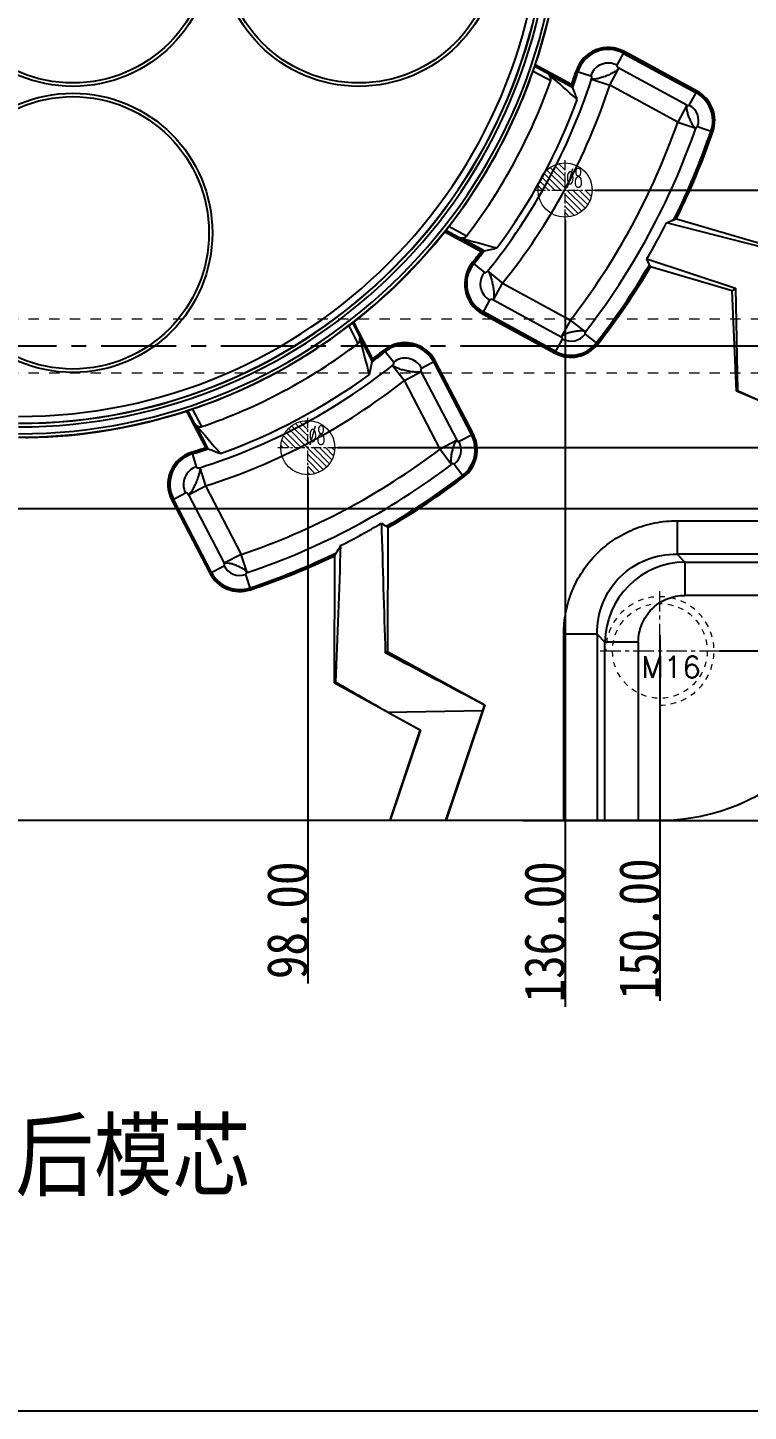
# Model space of a CAD drawing. Header units: millimetres. Extents: x 2667 to 4588, y -8940 to -2822.
# Drawn here: x 3416.2 to 3522.6, y -5949.6 to -5745.4 of the extents above; entities that cross this region are included whole.
import ezdxf

# ---------------------------------------------------------------- set-up
doc = ezdxf.new("R2010")
doc.units = ezdxf.units.MM
doc.header["$LTSCALE"] = 16.335
doc.header["$PDMODE"] = 3
doc.header["$PDSIZE"] = 8
doc.linetypes.add('CENTER', pattern=[0.6, 0.375, -0.075, 0.075, -0.075])
doc.linetypes.add('HIDDEN', pattern=[0.2, 0.1, -0.1])
doc.layers.get('0').update_dxf_attribs({"linetype": 'CONTINUOUS'})
doc.layers.get('Defpoints').update_dxf_attribs({"linetype": 'CONTINUOUS'})
for name, color, linetype, lineweight in [('cool', 153, 'HIDDEN', 9), ('dim', 82, 'CONTINUOUS', 9), ('epin', 13, 'CONTINUOUS', 9), ('screw', 33, 'CONTINUOUS', 13)]:
    doc.layers.add(name, color=color, linetype=linetype, lineweight=lineweight)
doc.styles.get("Standard").update_dxf_attribs({"font": 'txt', "width": 0.85})
doc.styles.add('TXT', font='txt.shx', dxfattribs={"bigfont": 'gbcbig.shx'})
doc.styles.add('TXT05', font='txt.shx', dxfattribs={"width": 0.5, "bigfont": 'gbcbig.shx'})
doc.dimstyles.new('mold', dxfattribs={"dimtxt": 10, "dimasz": 5, "dimexe": 0, "dimexo": 0, "dimgap": 0, "dimtad": 1, "dimzin": 1, "dimdsep": 46, "dimtxsty": 'Standard', "dimcen": 0, "dimclrd": 4, "dimclre": 4, "dimclrt": 6, "dimazin": 0, "dimtfac": 1, "dimtofl": 0, "dimtmove": 0, "dimatfit": 3, "dimfxl": 0, "dimarcsym": 0})

# ---------------------------------------------------------------- blocks, each defined once
blk = doc.blocks.new('screw_m16_g')
at = {"layer": 'screw', "color": 1, "linetype": 'CENTER', "ltscale": 0.497582}
for p, q in [((0, -8.8), (0, 8.8)), ((-8.8, 0), (8.8, 0))]:
    blk.add_line(p, q, dxfattribs=at)
at = {"layer": 'screw', "color": 33, "linetype": 'HIDDEN', "ltscale": 0.497582}
blk.add_circle((0, 0), 7, dxfattribs=at)
at = {"layer": 'screw', "color": 92, "linetype": 'HIDDEN', "ltscale": 0.497582}
blk.add_arc((0, 0), 8, 270, 180, dxfattribs=at)
at = {"layer": 'screw', "color": 6, "style": 'TXT'}
blk.add_text('M16', height=3.2, dxfattribs=at).set_placement((-2.72, -4))
blk = doc.blocks.new('02')
at = {"color": 1, "linetype": 'CENTER', "ltscale": 1.803734}
blk.add_line((2807.47, 2890.51), (3167.47, 2890.51), dxfattribs=at)
at = {"layer": 'cool', "ltscale": 0.932966}
for p, q in [((2818.68, 2894.51), (3156.26, 2894.51)), ((2818.68, 2886.51), (3156.26, 2886.51))]:
    blk.add_line(p, q, dxfattribs=at)
blk = doc.blocks.new('epin_ejp_8')
at = {"layer": 'epin'}
h = blk.add_hatch(dxfattribs=at)
h.set_pattern_fill('_ANSI31', color=123, scale=0.2, angle=90, style=0)
h.set_pattern_definition([(135, (790.4722, -3.5744), (-0.4490128, -0.4490128), [])])
h.paths.add_polyline_path([(0, 4, 0.414214), (-4, 0), (0, 0)])
h.paths.add_polyline_path([(4, 0), (0, 0), (0, -4, 0.414214)])
at = {"layer": 'epin', "color": 1, "linetype": 'CENTER', "ltscale": 0.248791}
for p, q in [((0, -4.4), (0, 4.4)), ((-4.4, 0), (4.4, 0))]:
    blk.add_line(p, q, dxfattribs=at)
at = {"layer": 'epin'}
blk.add_circle((0, 0), 4, dxfattribs=at)
at = {"layer": 'epin', "color": 6, "style": 'TXT05', "width": 0.5}
blk.add_text('%%c8', height=2.8, dxfattribs=at).set_placement((0.16, 0.4))
blk = doc.blocks.new('03')
at = {"layer": 'epin'}
for p in [(136, 1146.56), (98, 1108.56)]:
    blk.add_blockref('epin_ejp_8', p, dxfattribs=at)
blk = doc.blocks.new('*D413')
at = {"color": 4, "linetype": 'Continuous', "lineweight": -2}
for p, q in [((3495.37, -5572.4), (3581.4, -5572.4)), ((3581.4, -5577.4), (3581.4, -5857.4)), ((3489.33, -5862.4), (3581.4, -5862.4))]:
    blk.add_line(p, q, dxfattribs=at)
at = {"color": 4}
for points in [[(3580.57, -5577.4), (3582.24, -5577.4), (3581.4, -5572.4)], [(3580.57, -5857.4), (3582.24, -5857.4), (3581.4, -5862.4)]]:
    blk.add_solid(points, dxfattribs=at)
at = {"layer": 'Defpoints', "color": 0}
for p in [(3495.37, -5572.4), (3489.33, -5862.4), (3581.4, -5862.4)]:
    blk.add_point(p, dxfattribs=at)
at = {"color": 6, "insert": (3576.4, -5675.22), "char_height": 10, "attachment_point": 5, "rotation": 90}
blk.add_mtext('290.00', dxfattribs=at)
blk = doc.blocks.new('*D423')
at = {"layer": 'Defpoints', "color": 0}
for p in [(3359.56, -5717.4), (3499.96, -5769.4), (3547.85, -5769.4)]:
    blk.add_point(p, dxfattribs=at)
at = {"layer": 'dim', "color": 4, "lineweight": -2}
blk.add_line((3499.96, -5769.4), (3566.55, -5769.4), dxfattribs=at)
at = {"layer": 'dim', "color": 6, "insert": (3557.2, -5766.4), "char_height": 6, "attachment_point": 5}
blk.add_mtext('52.00', dxfattribs=at)
blk = doc.blocks.new('*D424')
at = {"layer": 'Defpoints', "color": 0}
for p in [(3359.56, -5717.4), (3481.71, -5792.4), (3547.85, -5792.4)]:
    blk.add_point(p, dxfattribs=at)
at = {"layer": 'dim', "color": 4, "lineweight": -2}
blk.add_line((3481.71, -5792.4), (3566.55, -5792.4), dxfattribs=at)
at = {"layer": 'dim', "color": 6, "insert": (3557.2, -5789.4), "char_height": 6, "attachment_point": 5}
blk.add_mtext('75.00', dxfattribs=at)
blk = doc.blocks.new('*D425')
at = {"layer": 'Defpoints', "color": 0}
for p in [(3359.56, -5717.4), (3461.96, -5807.4), (3547.85, -5807.4)]:
    blk.add_point(p, dxfattribs=at)
at = {"layer": 'dim', "color": 4, "lineweight": -2}
blk.add_line((3461.96, -5807.4), (3565.7, -5807.4), dxfattribs=at)
at = {"layer": 'dim', "color": 6, "insert": (3556.77, -5804.4), "char_height": 6, "attachment_point": 5}
blk.add_mtext('90.00', dxfattribs=at)
blk = doc.blocks.new('*D426')
at = {"layer": 'Defpoints', "color": 0}
for p in [(3359.56, -5717.4), (3391.96, -5816.4), (3547.85, -5816.4)]:
    blk.add_point(p, dxfattribs=at)
at = {"layer": 'dim', "color": 4, "lineweight": -2}
blk.add_line((3391.96, -5816.4), (3566.55, -5816.4), dxfattribs=at)
at = {"layer": 'dim', "color": 6, "insert": (3557.2, -5813.4), "char_height": 6, "attachment_point": 5}
blk.add_mtext('99.00', dxfattribs=at)
blk = doc.blocks.new('*D427')
at = {"layer": 'Defpoints', "color": 0}
for p in [(3359.56, -5717.4), (3518.36, -5837.4), (3547.85, -5837.4)]:
    blk.add_point(p, dxfattribs=at)
at = {"layer": 'dim', "color": 4, "lineweight": -2}
blk.add_line((3518.36, -5837.4), (3569.1, -5837.4), dxfattribs=at)
at = {"layer": 'dim', "color": 6, "insert": (3558.47, -5834.4), "char_height": 6, "attachment_point": 5}
blk.add_mtext('120.00', dxfattribs=at)
blk = doc.blocks.new('*D428')
at = {"layer": 'Defpoints', "color": 0}
for p in [(3359.56, -5717.4), (3509.56, -5835.09), (3509.56, -5867.8)]:
    blk.add_point(p, dxfattribs=at)
at = {"layer": 'dim', "color": 4, "lineweight": -2}
blk.add_line((3509.56, -5835.09), (3509.56, -5889.05), dxfattribs=at)
at = {"layer": 'dim', "color": 6, "insert": (3506.56, -5878.42), "char_height": 6, "attachment_point": 5, "rotation": 90}
blk.add_mtext('150.00', dxfattribs=at)
blk = doc.blocks.new('*D431')
at = {"layer": 'Defpoints', "color": 0}
for p in [(3359.56, -5717.4), (3457.56, -5811.8), (3457.56, -5867.8)]:
    blk.add_point(p, dxfattribs=at)
at = {"layer": 'dim', "color": 4, "lineweight": -2}
blk.add_line((3457.56, -5811.8), (3457.56, -5886.5), dxfattribs=at)
at = {"layer": 'dim', "color": 6, "insert": (3454.56, -5877.15), "char_height": 6, "attachment_point": 5, "rotation": 90}
blk.add_mtext('98.00', dxfattribs=at)
blk = doc.blocks.new('*D432')
at = {"layer": 'Defpoints', "color": 0}
for p in [(3359.56, -5717.4), (3495.56, -5773.8), (3495.56, -5867.8)]:
    blk.add_point(p, dxfattribs=at)
at = {"layer": 'dim', "color": 4, "lineweight": -2}
blk.add_line((3495.56, -5773.8), (3495.56, -5889.9), dxfattribs=at)
at = {"layer": 'dim', "color": 6, "insert": (3492.56, -5878.85), "char_height": 6, "attachment_point": 5, "rotation": 90}
blk.add_mtext('136.00', dxfattribs=at)

msp = doc.modelspace()

# ---------------------------------------------------------------- linework, layer by layer
at = {"color": 7, "linetype": 'Continuous'}
for p, q in [((3503.242, -5750.985), (3504.334, -5748.973)), ((3504.195, -5749.228), (3514.907, -5755.044)), ((3504.226, -5749.173), (3514.937, -5754.988)), ((3515.046, -5754.788), (3504.334, -5748.973)), ((3491.088, -5751.143), (3496.649, -5754.162)), ((3496.522, -5753.834), (3491.169, -5750.928)), ((3490.843, -5751.835), (3493.441, -5753.246)), ((3493.197, -5752.36), (3496.684, -5754.253)), ((3497.187, -5751.841), (3499.368, -5752.54)), ((3499.487, -5753.04), (3502.167, -5753.914)), ((3502.167, -5753.914), (3503.513, -5751.436)), ((3513.545, -5756.883), (3503.513, -5751.436)), ((3496.649, -5754.162), (3496.522, -5753.834)), ((3496.649, -5754.162), (3496.684, -5754.253)), ((3512.2, -5759.361), (3502.167, -5753.914)), ((3513.913, -5756.874), (3515.046, -5754.788)), ((3513.545, -5756.883), (3512.2, -5759.361)), ((3512.2, -5759.361), (3514.862, -5760.287)), ((3515.143, -5760.038), (3517.387, -5760.812)), ((3511.714, -5773.749), (3512.016, -5773.652)), ((3512.016, -5773.652), (3527.857, -5778.302)), ((3477.822, -5775.542), (3483.173, -5778.447)), ((3483.517, -5778.375), (3477.958, -5775.357)), ((3481.002, -5776.184), (3478.404, -5774.774)), ((3527.493, -5778.587), (3510.532, -5774.245)), ((3483.613, -5778.355), (3480.126, -5776.462)), ((3483.173, -5778.447), (3483.517, -5778.375)), ((3483.517, -5778.375), (3483.613, -5778.355)), ((3507.659, -5779.55), (3520.712, -5783.892)), ((3481.863, -5780.095), (3483.638, -5781.542)), ((3484.143, -5781.38), (3486.317, -5783.139)), ((3508.183, -5780.713), (3508.051, -5780.489)), ((3520.249, -5784.254), (3508.183, -5780.713)), ((3484.972, -5785.617), (3486.317, -5783.139)), ((3486.317, -5783.139), (3496.348, -5788.585)), ((3520.712, -5783.892), (3520.249, -5784.254)), ((3520.712, -5783.892), (3521.036, -5798.956)), ((3483.353, -5787.648), (3484.446, -5785.636)), ((3484.972, -5785.617), (3495.003, -5791.063)), ((3520.879, -5799.066), (3520.249, -5784.254)), ((3483.353, -5787.648), (3494.064, -5793.463)), ((3494.172, -5793.263), (3483.462, -5787.448)), ((3494.202, -5793.207), (3483.492, -5787.392)), ((3463.604, -5789.447), (3464.971, -5792.073)), ((3464.192, -5789.005), (3467.117, -5794.624)), ((3467.195, -5794.28), (3464.378, -5788.871)), ((3496.348, -5788.585), (3495.003, -5791.063)), ((3498.577, -5790.311), (3496.348, -5788.585)), ((3465.261, -5791.196), (3467.095, -5794.72)), ((3494.064, -5793.463), (3495.196, -5791.377)), ((3498.521, -5790.683), (3500.393, -5792.142)), ((3468.826, -5793.008), (3470.254, -5794.795)), ((3467.117, -5794.624), (3467.095, -5794.72)), ((3467.117, -5794.624), (3467.195, -5794.28)), ((3470.076, -5795.281), (3471.825, -5797.492)), ((3471.825, -5797.492), (3474.325, -5796.19)), ((3479.603, -5806.328), (3474.325, -5796.19)), ((3474.354, -5795.661), (3476.383, -5794.604)), ((3476.124, -5794.739), (3481.76, -5805.563)), ((3476.181, -5794.71), (3481.816, -5805.533)), ((3482.018, -5805.428), (3476.383, -5794.604)), ((3477.102, -5807.63), (3471.825, -5797.492)), ((3521.036, -5798.956), (3520.879, -5799.066)), ((3539.564, -5806.909), (3520.879, -5799.066)), ((3521.036, -5798.956), (3524.168, -5800.407)), ((3439.65, -5802.007), (3442.459, -5807.402)), ((3442.783, -5807.532), (3439.866, -5801.928)), ((3441.922, -5804.308), (3440.559, -5801.69)), ((3442.874, -5807.569), (3441.044, -5804.054)), ((3479.603, -5806.328), (3477.102, -5807.63)), ((3482.018, -5805.428), (3479.911, -5806.525)), ((3440.426, -5808.059), (3441.104, -5810.249)), ((3442.459, -5807.402), (3442.783, -5807.532)), ((3442.783, -5807.532), (3442.874, -5807.569)), ((3477.102, -5807.63), (3478.805, -5809.876)), ((3441.599, -5810.372), (3442.447, -5813.06)), ((3479.174, -5809.824), (3480.615, -5811.713)), ((3437.47, -5815.144), (3439.503, -5814.086)), ((3439.946, -5814.362), (3442.447, -5813.06)), ((3439.946, -5814.362), (3445.211, -5824.476)), ((3442.447, -5813.06), (3447.712, -5823.174)), ((3437.47, -5815.144), (3443.092, -5825.942)), ((3443.293, -5825.836), (3437.672, -5815.039)), ((3443.35, -5825.807), (3437.728, -5815.01)), ((3512.111, -5818.201), (3539.564, -5818.201)), ((3512.111, -5818.201), (3512.111, -5823.125)), ((3469.225, -5819.049), (3469.402, -5819.209)), ((3469.402, -5819.209), (3469.357, -5837.499)), ((3447.712, -5823.174), (3445.211, -5824.476)), ((3448.611, -5825.846), (3447.712, -5823.174)), ((3461.491, -5842.143), (3461.538, -5823.365)), ((3461.538, -5823.365), (3461.716, -5823.027)), ((3539.564, -5823.125), (3512.111, -5823.125)), ((3513.272, -5824.287), (3512.111, -5823.125)), ((3513.272, -5824.287), (3539.564, -5824.287)), ((3513.272, -5824.287), (3513.272, -5829.211)), ((3443.092, -5825.942), (3445.196, -5824.846)), ((3448.357, -5826.126), (3449.106, -5828.377)), ((3539.564, -5829.211), (3513.272, -5829.211)), ((3500.293, -5834.943), (3495.369, -5834.943)), ((3495.369, -5862.397), (3495.369, -5834.943)), ((3500.293, -5834.943), (3501.454, -5836.104)), ((3500.293, -5834.943), (3500.293, -5862.397)), ((3506.378, -5836.104), (3501.454, -5836.104)), ((3501.454, -5862.397), (3501.454, -5836.104)), ((3506.378, -5836.104), (3506.378, -5862.397)), ((3469.008, -5837.705), (3469.357, -5837.499)), ((3469.357, -5837.499), (3483.716, -5845.372)), ((3461.708, -5842.015), (3461.491, -5842.143)), ((3474.177, -5849.099), (3461.491, -5842.143)), ((3469.386, -5846.431), (3483.398, -5846.203)), ((3469.386, -5846.431), (3474.222, -5849.082)), ((3477.957, -5862.397), (3483.398, -5846.203)), ((3483.716, -5845.372), (3477.995, -5862.397)), ((3483.398, -5846.203), (3483.641, -5845.401)), ((3483.641, -5845.401), (3483.716, -5845.372)), ((3469.709, -5862.397), (3474.177, -5849.099)), ((3474.222, -5849.082), (3469.748, -5862.397)), ((3474.222, -5849.082), (3474.177, -5849.099)), ((3393.857, -5862.397), (3509.564, -5862.397))]:
    msp.add_line(p, q, dxfattribs=at)
msp.add_lwpolyline([(3112.835, -5493.693), (3743.206, -5493.693), (3743.206, -5949.604), (3112.835, -5949.604)], close=True)
for centre, radius in [((3422.879, -5733.502), 20.596), ((3422.879, -5733.502), 20.094), ((3465.089, -5733.502), 20.596), ((3465.089, -5733.502), 20.094), ((3422.879, -5775.712), 20.596), ((3422.879, -5775.712), 20.094)]:
    msp.add_circle(centre, radius, dxfattribs=at)
for centre, radius, start, end in [((3414.839, -5725.462), 80.409, 270, 0), ((3414.839, -5725.462), 79.906, 270, 0), ((3414.839, -5725.462), 78.884, 270, 0), ((3414.839, -5725.462), 78.381, 270, 0), ((3414.839, -5725.462), 78.355, 270, 0), ((3414.839, -5725.462), 77.35, 270, 360), ((3414.839, -5725.462), 80.466, 341.54938, 0), ((3501.949, -5753.367), 5, 61.50234, 162.23736), ((3501.949, -5753.367), 4.772, 61.50234, 162.23736), ((3501.949, -5753.367), 4.709, 61.50234, 162.23736), ((3501.949, -5753.367), 2.71, 61.50234, 162.23734), ((3414.839, -5725.462), 80.45, 322.19623, 340.86315), ((3414.839, -5725.462), 83.368, 322.52469, 340.53263), ((3414.839, -5725.462), 89.027, 321.09865, 341.95402), ((1720.619, -7754.643), 2674.167, 48.362631, 48.482233), ((3414.839, -5725.462), 86.47, 340.84529, 342.23736), ((3414.839, -5725.462), 86.697, 340.66815, 342.23736), ((3414.839, -5725.462), 86.761, 340.61888, 342.23736), ((3414.839, -5725.462), 91.846, 321.09865, 341.95402), ((3281.596, -5837.075), 230.482, 20.57799, 21.05974), ((3512.66, -5759.182), 4.709, 340.98009, 61.50234), ((3512.66, -5759.182), 4.772, 340.98009, 61.50234), ((3512.66, -5759.182), 5, 340.98009, 61.50234), ((3414.839, -5725.462), 88.024, 323.39905, 339.65537), ((3512.66, -5759.182), 2.626, 340.98009, 61.50234), ((3414.839, -5725.462), 103.094, 322.24429, 340.803), ((3414.839, -5725.462), 105.913, 322.24429, 340.803), ((3414.839, -5725.462), 108.179, 333.47812, 340.98009), ((3414.839, -5725.462), 108.242, 333.50603, 340.98009), ((3414.839, -5725.462), 108.47, 333.62283, 340.98009), ((3399.477, -5516.569), 280.589, 293.31541, 293.56068), ((3414.839, -5725.462), 80.466, 307.99912, 321.5101), ((4196.328, -3189.172), 2684.588, 254.527087, 254.646185), ((3414.839, -5725.462), 86.47, 320.81555, 322.21019), ((3414.839, -5725.462), 86.697, 320.81555, 322.38717), ((3414.839, -5725.462), 86.761, 320.81555, 322.43639), ((3435.792, -5552.799), 230.569, 281.97024, 282.45156), ((3182.181, -5909.113), 350.318, 21.55038, 21.70596), ((3485.739, -5783.254), 5, 140.81555, 241.50234), ((3485.739, -5783.254), 4.772, 140.81555, 241.50234), ((3485.739, -5783.254), 4.709, 140.81555, 241.50234), ((3485.739, -5783.254), 2.71, 140.81555, 241.50234), ((3414.839, -5725.462), 108.179, 322.06706, 329.45818), ((3414.839, -5725.462), 108.242, 322.06706, 329.44446), ((3414.839, -5725.462), 108.47, 322.06706, 329.37807), ((3414.839, -5725.462), 80.45, 288.64447, 307.31203), ((3414.839, -5725.462), 83.368, 288.95688, 306.9654), ((957.014, -6440.84), 2591.011, 14.396927, 14.520706), ((3471.948, -5796.913), 5, 27.50234, 128.63387), ((3471.948, -5796.913), 4.772, 27.50234, 128.63387), ((3496.449, -5789.069), 5, 241.50234, 322.06706), ((3496.449, -5789.069), 4.772, 241.50234, 322.06706), ((3496.449, -5789.069), 4.709, 241.50234, 322.06706), ((3496.449, -5789.069), 2.626, 241.50234, 322.06653), ((3414.839, -5725.462), 86.761, 307.03482, 308.63387), ((3414.839, -5725.462), 86.697, 307.08445, 308.63387), ((3414.839, -5725.462), 86.47, 307.26291, 308.63387), ((3471.948, -5796.913), 4.709, 27.50234, 128.63387), ((3471.948, -5796.913), 2.712, 27.50234, 128.63137), ((3414.839, -5725.462), 89.027, 287.4926, 308.34853), ((3242.972, -5744.079), 229.773, 346.78243, 347.2677), ((3414.839, -5725.462), 91.846, 287.4926, 308.34853), ((3414.839, -5725.462), 88.024, 289.80748, 306.06427), ((3414.839, -5725.462), 80.466, 270.96342, 287.95914), ((5547.45, -4000.885), 2772.79, 220.564859, 220.67986), ((3477.583, -5807.737), 4.709, 307.3292, 27.50234), ((3477.583, -5807.737), 4.772, 307.3292, 27.50234), ((3477.583, -5807.737), 5, 307.3292, 27.50234), ((3441.905, -5812.835), 5, 107.21148, 207.50234), ((3441.905, -5812.835), 4.772, 107.21148, 207.50234), ((3441.905, -5812.835), 4.709, 107.21148, 207.50234), ((3414.839, -5725.462), 86.47, 287.21148, 288.62724), ((3414.839, -5725.462), 86.697, 287.21148, 288.80293), ((3414.839, -5725.462), 86.761, 287.21148, 288.85179), ((3528.849, -5592.856), 231.286, 248.17793, 248.65577), ((3414.839, -5725.462), 103.094, 288.59409, 307.15319), ((3477.583, -5807.737), 2.625, 307.3292, 27.50234), ((3441.905, -5812.835), 2.708, 107.21148, 207.50234), ((3414.839, -5725.462), 105.913, 288.59409, 307.15319), ((3414.839, -5725.462), 108.179, 300.15656, 307.3292), ((3414.839, -5725.462), 108.242, 300.16185, 307.3292), ((3414.839, -5725.462), 108.47, 300.20029, 307.3292), ((3415.09, -5727.518), 105.53, 296.66897, 300.36813), ((3685.293, -5444.569), 432.32, 239.89407, 240.00783), ((7651.329, -5704.312), 4184.448, 181.56466, 181.826791), ((350.673, -5716.661), 3113.559, 357.692608, 358.064474), ((3246.778, -5687.455), 254.108, 327.78058, 328.07729), ((3414.839, -5725.462), 108.179, 288.41576, 295.70295), ((3414.839, -5725.462), 108.242, 288.41576, 295.66273), ((3414.839, -5725.462), 108.47, 288.41576, 295.50048), ((3513.408, -5836.24), 11.954, 90.65224, 179.34776), ((3447.526, -5823.633), 5, 207.50234, 288.41576), ((3447.526, -5823.633), 4.772, 207.50234, 288.41576), ((3447.526, -5823.633), 4.709, 207.50234, 288.41576), ((3447.526, -5823.633), 2.628, 207.50234, 288.41576), ((3509.564, -5832.397), 30, 270, 0), ((1354.595, -9875.586), 4557.985, 62.153627, 62.361458), ((5218.826, -2794.962), 3517.386, 240.029616, 240.1739)]:
    msp.add_arc(centre, radius, start, end, dxfattribs=at)
for centre, major_axis, ratio, start_param, end_param in [((3416.269, -5722.828), (38.195, 70.354), 0.9992992, -1.4353004, -1.4324304), ((3413.41, -5728.095), (38.197, 70.356), 0.9992992, -1.7082002, -1.7053307), ((3418.032, -5727.563), (86.556, -56.952), 0.9993193, 0.0563825, 0.1146551), ((3417.496, -5724.078), (70.986, 36.957), 0.9992992, -1.4274079, -1.4245338), ((3412.181, -5726.846), (71.03, 36.979), 0.9992992, -1.7003185, -1.6974528), ((3419.596, -5727.384), (73.021, -29.502), 0.9978759, -1.2344151, -1.2308085)]:
    msp.add_ellipse(centre, major_axis=major_axis, ratio=ratio, start_param=start_param, end_param=end_param, dxfattribs=at)
for points, knots in [([(3490.843, -5751.835), (3490.868, -5751.764), (3490.949, -5751.533), (3491.028, -5751.302), (3491.088, -5751.143)], [0, 0, 0, 0, 0.3074688, 1, 1, 1, 1]), ([(3503.242, -5750.985), (3503.227, -5751.011), (3503.207, -5751.205), (3503.378, -5751.361), (3503.513, -5751.436)], [0, 0, 0, 0, 0.1634372, 1, 1, 1, 1]), ([(3493.441, -5753.246), (3493.496, -5753.092), (3493.46, -5752.749), (3493.292, -5752.479), (3493.197, -5752.36)], [0, 0, 0, 0, 0.5170702, 1, 1, 1, 1]), ([(3499.487, -5753.04), (3499.522, -5752.931), (3499.548, -5752.74), (3499.432, -5752.561), (3499.368, -5752.54)], [0, 0, 0, 0, 0.6294334, 1, 1, 1, 1]), ([(3503.513, -5751.436), (3503.486, -5751.477), (3503.425, -5751.574), (3503.274, -5751.697), (3503.077, -5751.828), (3502.846, -5751.977), (3502.579, -5752.129), (3502.173, -5752.333), (3501.633, -5752.57), (3501.078, -5752.769), (3500.644, -5752.903), (3500.344, -5752.971), (3500.075, -5753.025), (3499.841, -5753.064), (3499.648, -5753.064), (3499.534, -5753.053), (3499.487, -5753.04)], [0, 0, 0, 0, 0.0329256, 0.0764874, 0.1305806, 0.1929835, 0.2627784, 0.3385546, 0.5000445, 0.6615637, 0.737411, 0.807043, 0.8696751, 0.9233968, 0.9668334, 1, 1, 1, 1]), ([(3513.545, -5756.883), (3513.507, -5756.971), (3513.485, -5757.218), (3513.534, -5757.638), (3513.661, -5758.159), (3513.852, -5758.722), (3514.09, -5759.267), (3514.346, -5759.738), (3514.592, -5760.082), (3514.775, -5760.249), (3514.862, -5760.287)], [0, 0, 0, 0, 0.0757433, 0.190979, 0.3372392, 0.5001208, 0.6629803, 0.8092069, 0.9244049, 1, 1, 1, 1]), ([(3513.545, -5756.883), (3513.618, -5756.921), (3513.744, -5756.964), (3513.89, -5756.916), (3513.913, -5756.874)], [0, 0, 0, 0, 0.6318196, 1, 1, 1, 1]), ([(3515.143, -5760.038), (3515.097, -5760.022), (3514.955, -5760.091), (3514.89, -5760.209), (3514.862, -5760.287)], [0, 0, 0, 0, 0.3678764, 1, 1, 1, 1]), ([(3477.958, -5775.357), (3477.982, -5775.323), (3478.13, -5775.128), (3478.28, -5774.934), (3478.404, -5774.774)], [0, 0, 0, 0, 0.1711764, 1, 1, 1, 1]), ([(3480.126, -5776.462), (3480.278, -5776.477), (3480.596, -5776.47), (3480.902, -5776.314), (3481.002, -5776.184)], [0, 0, 0, 0, 0.4829146, 1, 1, 1, 1]), ([(3483.638, -5781.542), (3483.691, -5781.584), (3483.905, -5781.583), (3484.05, -5781.458), (3484.123, -5781.369)], [0, 0, 0, 0, 0.3700741, 1, 1, 1, 1]), ([(3484.123, -5781.369), (3484.125, -5781.368), (3484.134, -5781.365), (3484.141, -5781.374), (3484.143, -5781.38)], [0, 0, 0, 0, 0.3156374, 1, 1, 1, 1]), ([(3484.14, -5781.383), (3484.19, -5781.392), (3484.297, -5781.461), (3484.38, -5781.653), (3484.429, -5781.892), (3484.536, -5782.152), (3484.651, -5782.437), (3484.734, -5782.758), (3484.82, -5783.096), (3484.897, -5783.445), (3484.96, -5783.795), (3485.008, -5784.139), (3485.043, -5784.467), (3485.068, -5784.769), (3485.063, -5785.039), (3485.032, -5785.269), (3485.006, -5785.457), (3484.986, -5785.57), (3484.972, -5785.617)], [0, 0, 0, 0, 0.0345554, 0.0795294, 0.1371435, 0.2003987, 0.2693968, 0.3451262, 0.4245463, 0.5056074, 0.5866757, 0.6655575, 0.7406391, 0.8099739, 0.8709501, 0.9231175, 0.966504, 1, 1, 1, 1]), ([(3484.972, -5785.617), (3484.913, -5785.585), (3484.781, -5785.534), (3484.588, -5785.527), (3484.469, -5785.593), (3484.446, -5785.636)], [0, 0, 0, 0, 0.353475, 0.7432844, 1, 1, 1, 1]), ([(3463.604, -5789.447), (3463.664, -5789.401), (3463.859, -5789.253), (3464.054, -5789.104), (3464.192, -5789.005)], [0, 0, 0, 0, 0.3073546, 1, 1, 1, 1]), ([(3464.971, -5792.073), (3465.102, -5791.974), (3465.262, -5791.668), (3465.274, -5791.349), (3465.261, -5791.196)], [0, 0, 0, 0, 0.5169445, 1, 1, 1, 1]), ([(3498.577, -5790.311), (3498.497, -5790.259), (3498.257, -5790.197), (3497.834, -5790.179), (3497.3, -5790.22), (3496.713, -5790.318), (3496.136, -5790.464), (3495.63, -5790.642), (3495.251, -5790.83), (3495.056, -5790.983), (3495.003, -5791.063)], [0, 0, 0, 0, 0.0755971, 0.1907968, 0.3370223, 0.4998789, 0.6627578, 0.8090169, 0.9242542, 1, 1, 1, 1]), ([(3495.196, -5791.377), (3495.219, -5791.334), (3495.179, -5791.185), (3495.075, -5791.103), (3495.003, -5791.063)], [0, 0, 0, 0, 0.368183, 1, 1, 1, 1]), ([(3498.577, -5790.311), (3498.526, -5790.378), (3498.463, -5790.496), (3498.482, -5790.653), (3498.521, -5790.683)], [0, 0, 0, 0, 0.6321203, 1, 1, 1, 1]), ([(3470.076, -5795.281), (3470.166, -5795.209), (3470.294, -5795.064), (3470.297, -5794.848), (3470.254, -5794.795)], [0, 0, 0, 0, 0.6294159, 1, 1, 1, 1]), ([(3474.325, -5796.19), (3474.221, -5796.235), (3473.934, -5796.279), (3473.434, -5796.273), (3472.81, -5796.207), (3472.243, -5796.106), (3471.777, -5795.998), (3471.438, -5795.906), (3471.119, -5795.807), (3470.827, -5795.708), (3470.577, -5795.597), (3470.373, -5795.478), (3470.205, -5795.384), (3470.108, -5795.319), (3470.076, -5795.281)], [0, 0, 0, 0, 0.0765647, 0.1925309, 0.3382296, 0.4998025, 0.5816413, 0.6613836, 0.7372731, 0.8074594, 0.869328, 0.9223309, 0.966541, 1, 1, 1, 1]), ([(3474.354, -5795.661), (3474.327, -5795.675), (3474.2, -5795.826), (3474.255, -5796.052), (3474.325, -5796.19)], [0, 0, 0, 0, 0.1634664, 1, 1, 1, 1]), ([(3439.866, -5801.928), (3439.905, -5801.914), (3440.135, -5801.832), (3440.367, -5801.754), (3440.559, -5801.69)], [0, 0, 0, 0, 0.1710923, 1, 1, 1, 1]), ([(3441.044, -5804.054), (3441.16, -5804.151), (3441.427, -5804.322), (3441.768, -5804.361), (3441.922, -5804.308)], [0, 0, 0, 0, 0.4827893, 1, 1, 1, 1]), ([(3479.603, -5806.328), (3479.523, -5806.379), (3479.367, -5806.571), (3479.174, -5806.946), (3478.99, -5807.448), (3478.836, -5808.02), (3478.73, -5808.603), (3478.682, -5809.135), (3478.695, -5809.556), (3478.754, -5809.797), (3478.805, -5809.876)], [0, 0, 0, 0, 0.0757236, 0.1909469, 0.3372175, 0.500121, 0.6630039, 0.8092381, 0.924422, 1, 1, 1, 1]), ([(3479.603, -5806.328), (3479.641, -5806.4), (3479.721, -5806.505), (3479.869, -5806.547), (3479.911, -5806.525)], [0, 0, 0, 0, 0.6318501, 1, 1, 1, 1]), ([(3441.599, -5810.372), (3441.625, -5810.481), (3441.618, -5810.77), (3441.522, -5811.258), (3441.347, -5811.857), (3441.146, -5812.393), (3440.957, -5812.829), (3440.805, -5813.144), (3440.65, -5813.438), (3440.503, -5813.707), (3440.347, -5813.93), (3440.189, -5814.103), (3440.068, -5814.251), (3439.989, -5814.337), (3439.946, -5814.362)], [0, 0, 0, 0, 0.076531, 0.1924708, 0.3381801, 0.4997925, 0.5816673, 0.6613923, 0.7373248, 0.8076558, 0.8692911, 0.9220181, 0.9664108, 1, 1, 1, 1]), ([(3441.104, -5810.249), (3441.124, -5810.313), (3441.301, -5810.429), (3441.49, -5810.405), (3441.599, -5810.372)], [0, 0, 0, 0, 0.370054, 1, 1, 1, 1]), ([(3479.174, -5809.824), (3479.145, -5809.786), (3478.989, -5809.765), (3478.872, -5809.827), (3478.805, -5809.876)], [0, 0, 0, 0, 0.3678494, 1, 1, 1, 1]), ([(3439.946, -5814.362), (3439.915, -5814.304), (3439.835, -5814.188), (3439.68, -5814.075), (3439.546, -5814.064), (3439.503, -5814.086)], [0, 0, 0, 0, 0.3534553, 0.7433079, 1, 1, 1, 1]), ([(3495.369, -5834.943), (3495.369, -5833.848), (3495.58, -5831.651), (3496.523, -5828.482), (3498.07, -5825.558), (3500.165, -5822.997), (3502.725, -5820.903), (3505.649, -5819.356), (3508.818, -5818.412), (3511.015, -5818.201), (3512.111, -5818.201)], [0, 0, 0, 0, 0.1249889, 0.2500107, 0.3749993, 0.4999941, 0.6249898, 0.7499795, 0.875007, 1, 1, 1, 1]), ([(3469.184, -5818.999), (3469.188, -5819.004), (3469.2, -5819.022), (3469.213, -5819.038), (3469.225, -5819.049)], [0, 0, 0, 0, 0.2738219, 1, 1, 1, 1]), ([(3445.196, -5824.846), (3445.239, -5824.824), (3445.289, -5824.677), (3445.249, -5824.549), (3445.211, -5824.476)], [0, 0, 0, 0, 0.3682153, 1, 1, 1, 1]), ([(3448.611, -5825.846), (3448.573, -5825.758), (3448.408, -5825.572), (3448.065, -5825.321), (3447.596, -5825.057), (3447.053, -5824.811), (3446.491, -5824.611), (3445.97, -5824.476), (3445.548, -5824.421), (3445.3, -5824.439), (3445.211, -5824.476)], [0, 0, 0, 0, 0.075614, 0.1908278, 0.3370459, 0.4998792, 0.6627363, 0.808985, 0.9242344, 1, 1, 1, 1]), ([(3500.293, -5834.943), (3500.274, -5833.393), (3500.834, -5830.258), (3503.445, -5826.277), (3507.425, -5823.667), (3510.561, -5823.107), (3512.111, -5823.125)], [0, 0, 0, 0, 0.250669, 0.4999983, 0.749328, 1, 1, 1, 1]), ([(3448.611, -5825.846), (3448.531, -5825.873), (3448.412, -5825.937), (3448.341, -5826.079), (3448.357, -5826.126)], [0, 0, 0, 0, 0.6320935, 1, 1, 1, 1]), ([(3506.378, -5836.104), (3506.379, -5835.205), (3506.728, -5833.389), (3508.257, -5831.089), (3510.557, -5829.56), (3512.373, -5829.211), (3513.272, -5829.211)], [0, 0, 0, 0, 0.2504357, 0.4999982, 0.7495638, 1, 1, 1, 1])]:
    msp.add_open_spline(points, degree=3, knots=knots, dxfattribs=at)
for points in [[(3511.634, -5773.768), (3511.661, -5773.763), (3511.688, -5773.757), (3511.714, -5773.749)], [(3508.051, -5780.489), (3508.039, -5780.469), (3508.025, -5780.451), (3508.009, -5780.434)], [(3461.716, -5823.027), (3461.732, -5822.998), (3461.745, -5822.967), (3461.757, -5822.937)]]:
    msp.add_open_spline(points, degree=3, dxfattribs=at)

# ---------------------------------------------------------------- block references
for name, p in [('03', (3359.564, -6915.96)), ('02', (372.099, -8682.903))]:
    msp.add_blockref(name, p)
at = {"layer": 'screw'}
msp.add_blockref('screw_m16_g', (3509.564, -5837.397), dxfattribs=at)

# ---------------------------------------------------------------- texts
at = {"insert": (3414.383, -5906.778), "char_height": 10, "width": 156.30563, "attachment_point": 1}
msp.add_mtext('{\\fSimSun|b0|i0|c134|p2;后模芯}', dxfattribs=at)

# ---------------------------------------------------------------- dimensions: what is measured, and where the dimension line sits
dim = msp.add_linear_dim(base=(3581.403, -5862.397), p1=(3495.369, -5572.397), p2=(3489.334, -5862.397), angle=90, dimstyle='mold')
dim.commit()
dim.dimension.update_dxf_attribs({"geometry": '*D413', "text_midpoint": (3581.403, -5675.217), "dimtype": 160})
at = {"layer": 'dim'}
for feature_location, offset, dtype, picture, middle in [((3499.964, -5769.397), (47.882, 0), 0, '*D423', (3557.196, -5766.397)), ((3481.712, -5792.397), (66.134, 0), 0, '*D424', (3557.196, -5789.397)), ((3461.964, -5807.397), (85.882, 0), 0, '*D425', (3556.771, -5804.397)), ((3391.964, -5816.397), (155.882, 0), 0, '*D426', (3557.196, -5813.397)), ((3518.364, -5837.397), (29.482, 0), 0, '*D427', (3558.471, -5834.397)), ((3509.564, -5835.095), (0, -32.7), 1, '*D428', (3506.564, -5878.42)), ((3457.564, -5811.797), (0, -55.998), 1, '*D431', (3454.564, -5877.145)), ((3495.564, -5773.797), (0, -93.998), 1, '*D432', (3492.564, -5878.845))]:
    dim = msp.add_ordinate_dim(feature_location=feature_location, offset=offset, dtype=dtype, origin=(3359.564, -5717.397), dimstyle='mold', override={"dimtxt": 6, "dimasz": 2}, dxfattribs=at)
    dim.commit()
    dim.dimension.update_dxf_attribs({"geometry": picture, "text_midpoint": middle})

doc.saveas('drawing.dxf')
